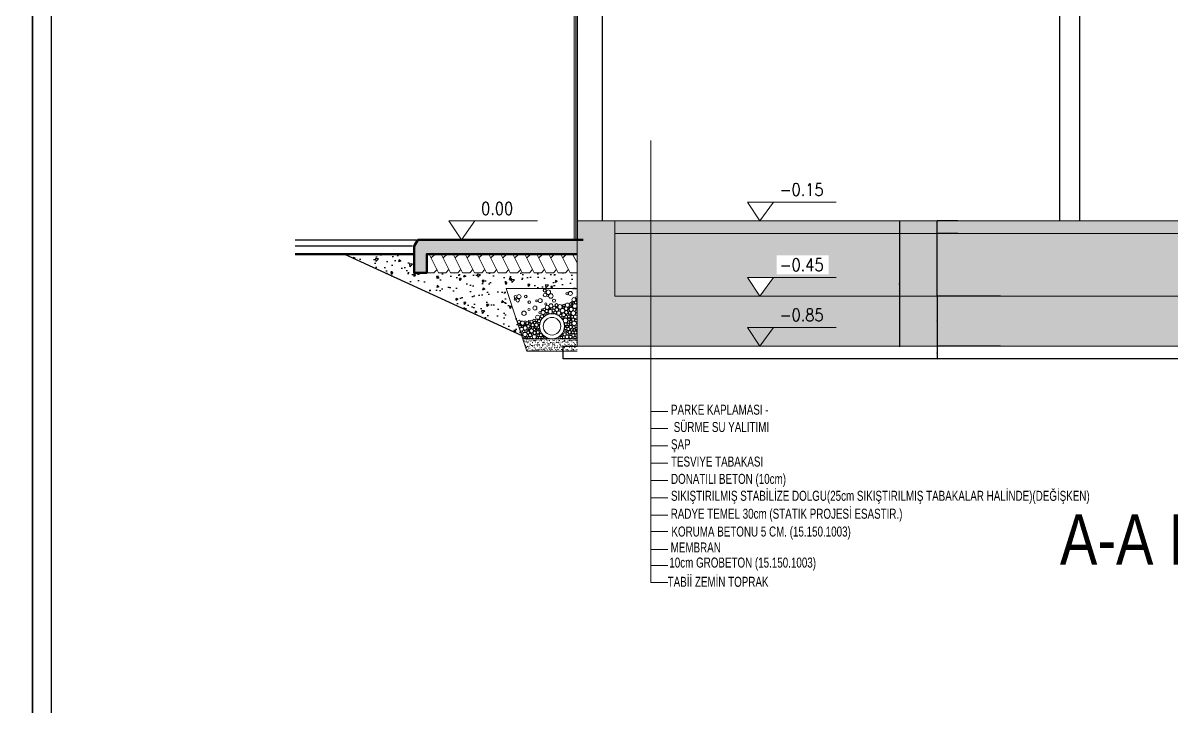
# Model space of a CAD drawing. Header units: centimetres. Extents: x -373760 to 14750, y -122502 to 29584.
# Drawn here: x -235869 to -226716, y -71465 to -66014 of the extents above; entities that cross this region are included whole.
import ezdxf
from ezdxf.enums import TextEntityAlignment as Align

# ---------------------------------------------------------------- set-up
doc = ezdxf.new("R2010")
doc.units = ezdxf.units.CM
doc.linetypes.add('DUZ', pattern=[0])
for name, color, linetype, lineweight in [('BB_Gorunus_020', 32, 'Continuous', 30), ('BB_Yazı_malzeme_DOSEME-Laminat', 7, 'Continuous', 15), ('BLOKAJ', 1, 'Continuous', 9), ('DETAIL2', 1, 'Continuous', 20), ('duvar', 10, 'Continuous', 25), ('gör6', 114, 'Continuous', 18), ('kolon tarama', 252, 'Continuous', 20), ('MAT_FND3', 2, 'Continuous', 30), ('MS KOLON', 1, 'Continuous', 50), ('MS SIVA', 6, 'Continuous', 20), ('MS YAZI', 7, 'DUZ', 15), ('REBAR2', 1, 'Continuous', 20), ('SOIL', 8, 'Continuous', 20), ('T', 8, 'Continuous', 13), ('TF', 252, 'Continuous', 15)]:
    doc.layers.add(name, color=color, linetype=linetype, lineweight=lineweight)
for name, color, linetype in [('CER', 4, 'Continuous'), ('K', 1, 'Continuous'), ('LCAD_CEILING', 2, 'Continuous'), ('Tarama', 253, 'Continuous')]:
    doc.layers.add(name, color=color, linetype=linetype)
doc.styles.add('ARC-01', font='arial.ttf')
doc.styles.add('dddddddddd', font='arial.ttf')
doc.styles.get("Standard").update_dxf_attribs({"font": 'arial.ttf'})
doc.styles.add('stastyle', font='')
doc.styles.add('YAZI', font='arial.ttf', dxfattribs={"height": 34})
doc.styles.get('stastyle').set_extended_font_data('RomanSTA')
doc.dimstyles.new('1 VE 2', dxfattribs={"dimscale": 0, "dimtxt": 6, "dimasz": 3, "dimexe": 0, "dimexo": 0, "dimgap": 2, "dimtad": 1, "dimdec": 0, "dimzin": 0, "dimdsep": 46, "dimtxsty": 'dddddddddd', "dimblk": 'OBLIQUE', "dimcen": 0, "dimdle": 3, "dimadec": 0, "dimazin": 0, "dimtfac": 1, "dimtdec": 0, "dimtix": 1, "dimtmove": 2, "dimatfit": 3, "dimldrblk": 'OBLIQUE', "dimfxl": 0, "dimtolj": 1, "dimtzin": 0, "dimarcsym": 0})
doc.dimstyles.new('aydın ölçü', dxfattribs={"dimtxt": 10, "dimasz": 2.5, "dimexe": 5, "dimexo": 5, "dimtad": 1, "dimdec": 0, "dimtxsty": 'Standard', "dimblk": 'ARCHTICK', "dimcen": 2.5, "dimse1": 1, "dimse2": 1, "dimadec": 0, "dimazin": 0, "dimtfac": 1, "dimtdec": 0, "dimtix": 1, "dimtmove": 0, "dimatfit": 3, "dimfxl": 5, "dimfxlon": 1, "dimarcsym": 0})

# ---------------------------------------------------------------- blocks, each defined once
blk = doc.blocks.new('_ArchTick')
at = {"color": 0, "linetype": 'ByBlock', "const_width": 0.15}
blk.add_lwpolyline([(-0.5, -0.5), (0.5, 0.5)], dxfattribs=at)
blk = doc.blocks.new('*D505')
at = {"layer": 'Defpoints', "color": 0, "transparency": 16777216}
for p in [(-227386, -64094.1), (-227604.6, -67594.1), (-227604.6, -67594.1)]:
    blk.add_point(p, dxfattribs=at)
at = {"layer": 'gör6', "color": 0, "lineweight": -2, "transparency": 16777216}
blk.add_line((-227604.6, -64094.1), (-227604.6, -67594.1), dxfattribs=at)
at = {"layer": 'gör6', "color": 0, "lineweight": -2, "transparency": 16777216, "xscale": 2.5, "yscale": 2.5, "zscale": 2.5}
for p, rotation in [((-227604.6, -64094.1), 90), ((-227604.6, -67594.1), 270)]:
    blk.add_blockref('_ArchTick', p, dxfattribs=dict(at, rotation=rotation))
at = {"layer": 'gör6', "color": 0, "transparency": 16777216, "insert": (-227610.4, -65844.1), "char_height": 10, "attachment_point": 5, "rotation": 90}
blk.add_mtext('3500', dxfattribs=at)
blk = doc.blocks.new('*D506')
at = {"layer": 'Defpoints', "color": 0, "transparency": 16777216}
for p in [(-227376.1, -63974.1), (-227445, -67594.1), (-227376.1, -67594.1)]:
    blk.add_point(p, dxfattribs=at)
at = {"layer": 'gör6', "color": 0, "lineweight": -2, "transparency": 16777216}
blk.add_line((-227445, -63974.1), (-227445, -67594.1), dxfattribs=at)
at = {"layer": 'gör6', "color": 0, "lineweight": -2, "transparency": 16777216, "xscale": 2.5, "yscale": 2.5, "zscale": 2.5}
for p, rotation in [((-227445, -63974.1), 90), ((-227445, -67594.1), 270)]:
    blk.add_blockref('_ArchTick', p, dxfattribs=dict(at, rotation=rotation))
at = {"layer": 'gör6', "color": 0, "transparency": 16777216, "insert": (-227450.7, -65784.1), "char_height": 10, "attachment_point": 5, "rotation": 90}
blk.add_mtext('3620', dxfattribs=at)
blk = doc.blocks.new('_Oblique')
at = {"color": 0, "linetype": 'ByBlock', "lineweight": -2}
blk.add_line((-0.5, -0.5), (0.5, 0.5), dxfattribs=at)
blk = doc.blocks.new('*D507')
at = {"layer": 'Defpoints', "color": 0, "linetype": 'Continuous', "transparency": 16777216}
for p in [(-228076.3, -68194.1), (-228579.3, -68594.1), (-228076.3, -68594.1)]:
    blk.add_point(p, dxfattribs=at)
at = {"layer": 'LCAD_CEILING', "color": 0, "linetype": 'Continuous', "lineweight": -2, "transparency": 16777216}
for p, q in [((-228579.3, -68191.1), (-228579.3, -68597.1)), ((-228076.3, -68194.1), (-228579.3, -68194.1)), ((-228076.3, -68594.1), (-228579.3, -68594.1))]:
    blk.add_line(p, q, dxfattribs=at)
at = {"layer": 'LCAD_CEILING', "color": 0, "linetype": 'Continuous', "lineweight": -2, "transparency": 16777216, "xscale": 3, "yscale": 3, "zscale": 3}
for p, rotation in [((-228579.3, -68194.1), 90), ((-228579.3, -68594.1), 270)]:
    blk.add_blockref('_Oblique', p, dxfattribs=dict(at, rotation=rotation))
at = {"layer": 'LCAD_CEILING', "color": 0, "linetype": 'Continuous', "lineweight": -2, "transparency": 16777216, "insert": (-228584.4, -68394.1), "char_height": 6, "attachment_point": 5, "rotation": 90, "style": 'dddddddddd'}
blk.add_mtext('\\A1;400', dxfattribs=at)
blk = doc.blocks.new('*D508')
at = {"layer": 'Defpoints', "color": 0, "linetype": 'Continuous', "transparency": 16777216}
for p in [(-228579.3, -67694.1), (-228414.2, -67694.1), (-228076.3, -68194.1)]:
    blk.add_point(p, dxfattribs=at)
at = {"layer": 'LCAD_CEILING', "color": 0, "linetype": 'Continuous', "lineweight": -2, "transparency": 16777216}
for p, q in [((-228579.3, -68197.1), (-228579.3, -67691.1)), ((-228414.2, -67694.1), (-228579.3, -67694.1)), ((-228076.3, -68194.1), (-228579.3, -68194.1))]:
    blk.add_line(p, q, dxfattribs=at)
at = {"layer": 'LCAD_CEILING', "color": 0, "linetype": 'Continuous', "lineweight": -2, "transparency": 16777216, "xscale": 3, "yscale": 3, "zscale": 3}
for p, rotation in [((-228579.3, -67694.1), 90), ((-228579.3, -68194.1), 270)]:
    blk.add_blockref('_Oblique', p, dxfattribs=dict(at, rotation=rotation))
at = {"layer": 'LCAD_CEILING', "color": 0, "linetype": 'Continuous', "lineweight": -2, "transparency": 16777216, "insert": (-228584.4, -67944.1), "char_height": 6, "attachment_point": 5, "rotation": 90, "style": 'dddddddddd'}
blk.add_mtext('\\A1;500', dxfattribs=at)
blk = doc.blocks.new('*D509')
at = {"layer": 'Defpoints', "color": 0, "linetype": 'Continuous', "transparency": 16777216}
for p in [(-228579.3, -67594.1), (-228414.2, -67594.1), (-228414.2, -67694.1)]:
    blk.add_point(p, dxfattribs=at)
at = {"layer": 'LCAD_CEILING', "color": 0, "linetype": 'Continuous', "lineweight": -2, "transparency": 16777216}
for p, q in [((-228579.3, -67697.1), (-228579.3, -67591.1)), ((-228414.2, -67594.1), (-228579.3, -67594.1)), ((-228414.2, -67694.1), (-228579.3, -67694.1))]:
    blk.add_line(p, q, dxfattribs=at)
at = {"layer": 'LCAD_CEILING', "color": 0, "linetype": 'Continuous', "lineweight": -2, "transparency": 16777216, "xscale": 3, "yscale": 3, "zscale": 3}
for p, rotation in [((-228579.3, -67594.1), 90), ((-228579.3, -67694.1), 270)]:
    blk.add_blockref('_Oblique', p, dxfattribs=dict(at, rotation=rotation))
at = {"layer": 'LCAD_CEILING', "color": 0, "linetype": 'Continuous', "lineweight": -2, "transparency": 16777216, "insert": (-228584.4, -67644.1), "char_height": 6, "attachment_point": 5, "rotation": 90, "style": 'dddddddddd'}
blk.add_mtext('\\A1;100', dxfattribs=at)
blk = doc.blocks.new('*D510')
at = {"layer": 'Defpoints', "color": 0, "linetype": 'Continuous', "transparency": 16777216}
for p in [(-228879.8, -67594.1), (-228879.8, -68594.1), (-228879.8, -68594.1)]:
    blk.add_point(p, dxfattribs=at)
at = {"layer": 'MAT_FND3', "color": 0, "linetype": 'Continuous', "lineweight": -2, "transparency": 16777216}
blk.add_line((-228879.8, -67591.1), (-228879.8, -68597.1), dxfattribs=at)
at = {"layer": 'MAT_FND3', "color": 0, "linetype": 'Continuous', "lineweight": -2, "transparency": 16777216, "xscale": 3, "yscale": 3, "zscale": 3}
for p, rotation in [((-228879.8, -67594.1), 90), ((-228879.8, -68594.1), 270)]:
    blk.add_blockref('_Oblique', p, dxfattribs=dict(at, rotation=rotation))
at = {"layer": 'MAT_FND3', "color": 0, "linetype": 'Continuous', "lineweight": -2, "transparency": 16777216, "insert": (-228884.8, -68094.1), "char_height": 6, "attachment_point": 5, "rotation": 90, "style": 'dddddddddd'}
blk.add_mtext('\\A1;1000', dxfattribs=at)
blk = doc.blocks.new('*D516')
at = {"layer": 'Defpoints', "color": 0, "linetype": 'Continuous', "transparency": 16777216}
for p in [(-228076.3, -68594.1), (-228579.3, -68694.1), (-228484.4, -68694.1)]:
    blk.add_point(p, dxfattribs=at)
at = {"layer": 'LCAD_CEILING', "color": 0, "linetype": 'Continuous', "lineweight": -2, "transparency": 16777216}
for p, q in [((-228579.3, -68591.1), (-228579.3, -68697.1)), ((-228076.3, -68594.1), (-228579.3, -68594.1)), ((-228484.4, -68694.1), (-228579.3, -68694.1))]:
    blk.add_line(p, q, dxfattribs=at)
at = {"layer": 'LCAD_CEILING', "color": 0, "linetype": 'Continuous', "lineweight": -2, "transparency": 16777216, "xscale": 3, "yscale": 3, "zscale": 3}
for p, rotation in [((-228579.3, -68594.1), 90), ((-228579.3, -68694.1), 270)]:
    blk.add_blockref('_Oblique', p, dxfattribs=dict(at, rotation=rotation))
at = {"layer": 'LCAD_CEILING', "color": 0, "linetype": 'Continuous', "lineweight": -2, "transparency": 16777216, "insert": (-228584.4, -68644.1), "char_height": 6, "attachment_point": 5, "rotation": 90, "style": 'dddddddddd'}
blk.add_mtext('\\A1;100', dxfattribs=at)
blk = doc.blocks.new('DRE')
at = {"layer": 'T'}
h = blk.add_hatch(dxfattribs=at)
h.set_pattern_fill('AR-SAND', color=256, scale=1.5, style=0)
h.set_pattern_definition([(37.5, (-27931.5247, -2792.8838), (-0.09449004, 2.89023565), [0, -2.28, 0, -2.55, 0, -2.4375]), (7.5, (-27931.5247, -2792.8838), (2.65466506, 4.2332191), [0, -1.23, 0, -2.055, 0, -0.7875]), (327.5, (-27933.3697, -2792.8838), (4.6712128, 0.00848858), [0, -0.75, 0, -2.7, 0, -3.525]), (317.5, (-27933.3697, -2792.8838), (4.5091899, 1.31651335), [0, -0.375, 0, -1.77, 0, -2.025])])
h.paths.add_polyline_path([(0, 0), (0, 10), (-43.29, 10), (-40, 0)])
for p, q in [((-56.45, 50), (-40, 0)), ((0, 50), (-56.45, 50)), ((-43.29, 10), (0, 10)), ((0, 0), (-40, 0)), ((0, 0), (-10, 0))]:
    blk.add_line(p, q, dxfattribs=at)
for centre, radius in [((-25.54, 44.87), 1.43), ((-25.7, 48.52), 1.25), ((-22.96, 47.14), 1.78), ((-20.96, 44.1), 1.78), ((-8.05, 45.96), 0.892), ((-5.33, 46.16), 1.61), ((-49.53, 41.59), 0.714), ((-49.03, 43.38), 1.07), ((-47.36, 40.7), 1.43), ((-46.33, 43.64), 1.61), ((-40.97, 43.81), 1.07), ((-38.12, 39.18), 1.07), ((-32.14, 40.24), 0.892), ((-29.42, 40.44), 1.61), ((-24.92, 37.75), 0.892), ((-23.82, 35.09), 1.61), ((-23.43, 44.49), 0.714), ((-20.83, 36.29), 1.61), ((-18.49, 40.42), 1.25), ((-16.38, 36.82), 1.25), ((-13.64, 35.44), 1.78), ((-10.44, 36.66), 1.07), ((-7.74, 36.92), 1.61), ((-5.12, 37.78), 1.07), ((-4.32, 36.13), 0.714), ((-4.03, 39.27), 0.714), ((-2.55, 41.25), 1.61), ((-3.72, 37.25), 0.432), ((-1.86, 36.07), 1.78), ((-2.87, 38.47), 0.714), ((-1.12, 38.94), 1.07), ((-0.7, 42.75), 0.714), ((-0.52, 40.38), 0.432), ((-0.5, 41.37), 0.432), ((-42.38, 30.35), 1.78), ((-38.42, 33.33), 0.892), ((-33.66, 34.54), 1.61), ((-31.43, 27.14), 1.61), ((-29.55, 30.8), 0.892), ((-20, 20), 10), ((-28.04, 27.96), 1.25), ((-27.2, 31), 1.61), ((-27.95, 33.12), 0.714), ((-26.04, 33.46), 0.892), ((-26.18, 28.81), 0.714), ((-24.9, 29.85), 0.892), ((-24.24, 32.19), 1.25), ((-23.32, 30.3), 0.714), ((-22.78, 33.36), 0.432), ((-21.39, 31.61), 1.61), ((-21.58, 34.04), 0.714), ((-20.15, 33.85), 0.714), ((-19.21, 30.68), 0.714), ((-18.76, 32.49), 1.07), ((-18.29, 34.85), 1.25), ((-17.4, 30.88), 1.07), ((-16.21, 33.17), 1.43), ((-16.26, 35.14), 0.432), ((-14.67, 30.49), 1.61), ((-14.11, 32.79), 0.714), ((-13.08, 28.48), 0.892), ((-11.64, 32.4), 1.78), ((-12.57, 30), 0.432), ((-11.94, 27.26), 0.714), ((-10.67, 29.17), 1.43), ((-10.93, 34.87), 0.714), ((-10.5, 26.89), 0.714), ((-8.76, 33.98), 1.43), ((-8.56, 31.06), 1.43), ((-8.79, 27.5), 1.07), ((-8.79, 29.11), 0.432), ((-7.63, 29.07), 0.714), ((-6.52, 27.72), 1.07), ((-6.79, 32.29), 0.714), ((-6.73, 34.79), 0.714), ((-6.89, 33.66), 0.432), ((-5.94, 30.62), 1.07), ((-5.63, 35.6), 0.714), ((-4.7, 33.42), 1.61), ((-5.14, 28.99), 0.714), ((-3.95, 27.57), 1.07), ((-2.98, 30.4), 1.78), ((-2.05, 33.17), 1.07), ((-1.38, 27.51), 1.43), ((-0.73, 32.02), 0.714), ((-0.68, 29.6), 0.714), ((-0.67, 30.83), 0.432), ((-0.52, 33.29), 0.432), ((-0.5, 34.27), 0.432), ((-46.29, 23.48), 1.25), ((-46.26, 21.16), 0.714), ((-45.51, 19.67), 0.892), ((-45.48, 21.98), 0.432), ((-44.27, 17.62), 1.43), ((-45.03, 21.21), 0.432), ((-43.57, 22.52), 1.61), ((-44.45, 20.57), 0.432), ((-43.42, 19.75), 0.714), ((-41.38, 18.59), 1.61), ((-42.4, 20.44), 0.432), ((-41.53, 21.23), 0.714), ((-41.37, 23.54), 0.714), ((-41.51, 22.4), 0.432), ((-39.79, 22.42), 1.25), ((-40.53, 20.63), 0.432), ((-38.83, 19.88), 1.25), ((-38.37, 23.8), 0.714), ((-38.08, 18.01), 0.714), ((-37.66, 21.73), 0.892), ((-36.98, 18.87), 0.714), ((-36.38, 23.64), 1.25), ((-37.12, 20.12), 0.432), ((-35.39, 21.03), 1.43), ((-35.37, 18.69), 0.892), ((-34.44, 24.69), 0.892), ((-34.03, 17.51), 0.892), ((-33.86, 22.89), 0.892), ((-34, 19.19), 0.432), ((-32.43, 20.96), 1.43), ((-32.9, 18.81), 0.714), ((-32.51, 24.75), 0.892), ((-32.25, 23.14), 0.714), ((-31.75, 17.73), 0.714), ((-30.91, 19.21), 0.892), ((-30.46, 24.09), 1.25), ((-30.52, 21.98), 0.714), ((-30.43, 20.57), 0.432), ((-29.2, 25.97), 0.892), ((-20, 20), 7), ((-11.35, 25.75), 0.432), ((-9.25, 24.59), 1.78), ((-9.07, 21.57), 1.07), ((-9.15, 18.25), 0.892), ((-9.36, 19.66), 0.432), ((-7.93, 19.75), 0.892), ((-6.95, 17.73), 1.25), ((-7.72, 26.28), 0.432), ((-7.04, 21.54), 0.892), ((-6.89, 23.35), 0.892), ((-6.45, 25.46), 1.07), ((-6.58, 20.21), 0.432), ((-5.05, 19.35), 1.25), ((-5.16, 21.76), 1.07), ((-5, 23.8), 0.892), ((-5.38, 26.73), 0.432), ((-4.85, 25.22), 0.432), ((-4.55, 26.28), 0.432), ((-3.13, 25.31), 1.25), ((-2.37, 22.25), 1.78), ((-2.69, 19.19), 1.07), ((-0.95, 20.08), 0.892), ((-0.88, 24.62), 0.892), ((-0.75, 18.27), 0.714), ((-43.79, 14.67), 0.892), ((-43.65, 13.1), 0.432), ((-42.98, 11.53), 0.714), ((-42.51, 15.93), 0.892), ((-41.55, 13.51), 1.61), ((-41.71, 10.88), 0.714), ((-40.83, 16.11), 0.892), ((-40.22, 10.92), 0.714), ((-39.54, 12.31), 0.714), ((-38.98, 15.04), 1.25), ((-39.46, 17.05), 0.714), ((-38.45, 10.95), 0.892), ((-37.55, 13.01), 1.25), ((-38.32, 16.79), 0.432), ((-36.3, 16.31), 1.61), ((-36.49, 11.03), 0.892), ((-35.61, 13.66), 0.714), ((-34.13, 11.63), 1.61), ((-33.82, 14.77), 1.25), ((-32.76, 16.51), 0.714), ((-32.49, 13.46), 0.714), ((-31.32, 15.11), 1.25), ((-31.61, 10.92), 0.714), ((-31.05, 12.63), 0.892), ((-30.32, 17.05), 0.714), ((-29.84, 10.95), 0.892), ((-28.94, 13.01), 1.25), ((-29.4, 14.95), 0.714), ((-27.88, 11.03), 0.892), ((-27.1, 12.36), 0.432), ((-26.57, 11.37), 0.432), ((-25.56, 10.78), 0.714), ((-24.38, 10.5), 0.432), ((-14.28, 10.72), 0.714), ((-12.56, 11.05), 0.892), ((-11.96, 12.7), 0.714), ((-10.51, 11.21), 1.07), ((-9.86, 13.59), 1.25), ((-9.68, 16.21), 1.07), ((-8.05, 11.52), 1.43), ((-7.8, 14.05), 0.892), ((-7.81, 15.7), 0.714), ((-6.4, 13.17), 0.714), ((-5.86, 15.29), 1.25), ((-5.29, 11.36), 1.25), ((-4.91, 13.45), 0.714), ((-4.27, 17.03), 0.892), ((-3.44, 15.13), 1.07), ((-2.99, 12.79), 1.25), ((-3.3, 10.72), 0.714), ((-2.22, 17.03), 1.07), ((-1.58, 11.05), 0.892), ((-1.2, 15.06), 1.07), ((-0.83, 12.88), 0.892), ((-0.55, 16.61), 0.432)]:
    blk.add_circle(centre, radius, dxfattribs=at)

msp = doc.modelspace()

# ---------------------------------------------------------------- hatches: boundary and pattern name
at = {"layer": 'kolon tarama'}
h = msp.add_hatch(color=256, dxfattribs=at)
h.paths.add_polyline_path([(-232200.95, -67744.08), (-231450.95, -67744.08), (-231450.95, -67858.07), (-232200.95, -67858.07)])
h.paths.add_polyline_path([(-232749.69, -67794.08), (-232719.69, -67744.08), (-232200.95, -67744.08), (-232200.95, -67858.07), (-232649.69, -67858.07), (-232649.69, -68007.04), (-232650.95, -68007.04), (-232749.69, -68008.07)])
msp.add_hatch(color=256, dxfattribs=at).paths.add_polyline_path([(-232649.69, -67744.08), (-232719.69, -67744.08), (-232749.69, -67794.08), (-232749.69, -68008.07), (-232649.69, -68008.07)])
at = {"layer": 'SOIL'}
h = msp.add_hatch(dxfattribs=at)
h.set_pattern_fill('ANSI36', color=256, scale=500)
h.set_pattern_definition([(45, (-203642.96, -19643.96), (33.14563, 121.53398), [156.25, -31.25, 0, -31.25])])
h.paths.add_polyline_path([(-226550.95, -68194.08), (-221250.56, -68194.08), (-221250.56, -67594.08), (-220950.95, -67594.08), (-220950.95, -68594.08), (-231450.95, -68594.08), (-231450.95, -68194.08), (-231450.95, -67594.08), (-231150.95, -67594.08), (-231150.95, -68194.08), (-226850.95, -68194.08), (-226850.95, -68194.08), (-226550.95, -68194.08)])
h = msp.add_hatch(dxfattribs=at)
h.set_pattern_fill('ANSI36', color=256, scale=10)
h.set_pattern_definition([(45, (-273498.8, 23703.164), (16.83798, 61.739261), [79.375, -15.875, 0, -15.875])])
h.paths.add_polyline_path([(-224060.54, -67594.08), (-230863.12, -67594.08), (-230863.12, -67694.08), (-224060.54, -67694.08)])
h.paths.add_polyline_path([(-230863.12, -67594.08), (-231150.95, -67594.08), (-231150.95, -67694.08), (-230863.12, -67694.08)])
h.paths.add_polyline_path([(-221250.56, -67594.08), (-224060.54, -67594.08), (-224060.54, -67694.08), (-221250.56, -67694.08)])
h = msp.add_hatch(dxfattribs=at)
h.set_pattern_fill('AR-CONC', color=256, scale=50)
h.set_pattern_definition([(50, (-163619.88, -19643.96), (358.6301, -31.3761), [37.5, -412.5]), (355, (-163619.88, -19643.96), (-69.3757, 376.096), [30, -330]), (100.45144, (-163590, -19646.57), (289.2544, 344.72), [31.8701, -350.571]), (46.1842, (-163619.9, -19543.96), (533.6207, -82.7596), [56.25, -618.75]), (96.6356, (-163575.4, -19550.85), (467.331, 487.0593), [47.805, -525.857]), (351.1842, (-163619.9, -19543.96), (467.331, 487.0593), [45, -495]), (21, (-163569.88, -19568.96), (298.4535, -201.3094), [37.5, -412.5]), (326, (-163569.88, -19568.96), (121.6577, 362.575), [30, -330]), (71.45144, (-163545, -19585.73), (420.1112, 161.2656), [31.8701, -350.571]), (37.5, (-163619.88, -19643.96), (6.07993, 166.44693), [0, -326, 0, -335, 0, -331.25]), (7.5, (-163619.88, -19643.96), (131.53477, 197.20586), [0, -191, 0, -318.5, 0, -126.25]), (327.5, (-163731.38, -19643.96), (266.91122, -11.27744), [0, -125, 0, -390, 0, -517.5]), (317.5, (-163781.38, -19643.96), (291.5931, 50.0525), [0, -162.5, 0, -259, 0, -367.5])])
h.paths.add_polyline_path([(-229992.7, -68194.08), (-229885.56, -68044.08), (-230092.7, -68044.08), (-229992.7, -68194.08), (-231150.95, -68194.08), (-231150.95, -67694.08), (-226850.95, -67694.08), (-226850.95, -68194.08)])
h.paths.add_polyline_path([(-226550.95, -68194.08), (-226850.95, -68194.08), (-226850.95, -67694.08), (-226250.95, -67694.08), (-226250.95, -68194.08)])
h.paths.add_polyline_path([(-226250.95, -68194.08), (-226250.95, -67694.08), (-222749.25, -67694.08), (-222749.25, -68194.08), (-223155.1, -68194.08), (-223055.1, -68044.08), (-223262.25, -68044.08), (-223155.1, -68194.08)])
h.paths.add_polyline_path([(-222749.25, -68194.08), (-222749.25, -67694.08), (-221250.56, -67694.08), (-221250.56, -68194.08)])
h.paths.add_polyline_path([(-229446.27, -68019.08), (-229860.56, -68019.08), (-229860.56, -67869.08), (-229446.27, -67869.08)], flags=16)
h.paths.add_polyline_path([(-223287.25, -68019.08), (-223701.53, -68019.08), (-223701.53, -67869.08), (-223287.25, -67869.08)], flags=16)
at = {"layer": 'Tarama', "ltscale": 0.25}
h = msp.add_hatch(dxfattribs=at)
h.set_pattern_fill('AR-CONC', color=252, angle=180, style=0)
h.set_pattern_definition([(230, (-273498.8, 23703.16), (-182.18467, 15.93909), [19.05, -209.55]), (175, (-273498.8, 23703.16), (35.24342, -191.05685), [15.24, -167.6406]), (280.45144, (-273513.98, 23704.5), (-146.94125, -175.11775), [16.19, -178.09024]), (226.1842, (-273498.8, 23652.36), (-271.07904, 42.04233), [28.575, -314.325]), (276.63556, (-273521.4, 23655.87), (-237.4041, -247.4261), [24.285, -267.1356]), (171.18415, (-273498.8, 23652.36), (-237.4041, -247.4261), [22.86, -251.4597]), (201, (-273524.2, 23665.06), (-151.6144, 102.2652), [19.05, -209.55]), (146, (-273524.2, 23665.06), (-61.80203, -184.18797), [15.24, -167.64]), (251.45144, (-273536.83, 23673.59), (-213.41642, -81.92277), [16.19, -178.08994]), (217.5, (-273498.8, 23703.164), (-3.088603, -84.55504), [0, -165.608, 0, -170.18, 0, -168.275]), (187.5, (-273498.8, 23703.16), (-66.81966, -100.180575), [0, -97.028, 0, -161.798, 0, -64.135]), (147.5, (-273442.16, 23703.164), (-135.590595, 5.728744), [0, -63.5, 0, -198.12, 0, -262.89]), (137.5, (-273416.76, 23703.16), (-148.12918, -25.42649), [0, -82.55, 0, -131.572, 0, -186.69])])
h.paths.add_polyline_path([(-232015.42, -68134.08), (-231450.95, -68134.08), (-231450.95, -68007.04), (-231507.17, -68007.04), (-231519.34, -67982.69), (-231543.69, -68007.04), (-231602.49, -68007.04), (-231614.66, -67982.69), (-231639, -68007.04), (-231697.8, -68007.04), (-231709.97, -67982.69), (-231734.31, -68007.04), (-231793.11, -68007.04), (-231805.29, -67982.69), (-231829.63, -68007.04), (-231888.43, -68007.04), (-231900.6, -67982.69), (-231924.94, -68007.04), (-231983.74, -68007.04), (-231995.92, -67982.69), (-232020.26, -68007.04), (-232079.06, -68007.04), (-232091.23, -67982.69), (-232115.57, -68007.04), (-232174.37, -68007.04), (-232186.54, -67982.69), (-232210.89, -68007.04), (-232269.69, -68007.04), (-232281.86, -67982.69), (-232306.2, -68007.04), (-232365, -68007.04), (-232377.17, -67982.69), (-232401.52, -68007.04), (-232460.32, -68007.04), (-232472.49, -67982.69), (-232496.83, -68007.04), (-232555.63, -68007.04), (-232567.8, -67982.69), (-232592.15, -68007.04), (-232649.69, -68007.04), (-232649.69, -68008.07), (-232749.69, -68008.07), (-232749.69, -67858.07), (-233305.88, -67858.07), (-231892.5, -68507.75)])

# ---------------------------------------------------------------- linework, layer by layer
at = {"layer": 'BB_Gorunus_020'}
msp.add_line((-233697.7, -67744.08), (-232736.1, -67744.08), dxfattribs=at)
msp.add_lwpolyline([(-232763.47, -67794.08), (-233697.7, -67794.08)], dxfattribs=at)
at = {"layer": 'BB_Yazı_malzeme_DOSEME-Laminat'}
for p, q in [((-230863.12, -70478.11), (-230863.12, -66952.97)), ((-230863.01, -69113.34), (-230728.01, -69113.35)), ((-230863.02, -69251.29), (-230728.02, -69251.3)), ((-230863.03, -69389.24), (-230728.03, -69389.25)), ((-230863.04, -69527.2), (-230728.04, -69527.21)), ((-230863.05, -69665.15), (-230728.05, -69665.16)), ((-230863.06, -69803.11), (-230728.06, -69803.12)), ((-230863.08, -69941.06), (-230728.08, -69941.07)), ((-230863.09, -70073.11), (-230728.09, -70073.12)), ((-230863.1, -70214.9), (-230728.1, -70214.91)), ((-230863.11, -70343.11), (-230728.11, -70343.12)), ((-230863.12, -70478.11), (-230728.12, -70478.12))]:
    msp.add_line(p, q, dxfattribs=at)
at = {"layer": 'BLOKAJ'}
for p, q in [((-232630.11, -67858.07), (-232555.63, -68007.04)), ((-232583.07, -67858.07), (-232614.43, -67889.44)), ((-232534.8, -67858.07), (-232460.32, -68007.04)), ((-232487.75, -67858.07), (-232519.12, -67889.44)), ((-232439.48, -67858.07), (-232365, -68007.04)), ((-232392.44, -67858.07), (-232423.8, -67889.44)), ((-232344.17, -67858.07), (-232269.69, -68007.04)), ((-232297.12, -67858.07), (-232328.49, -67889.44)), ((-232248.86, -67858.07), (-232174.37, -68007.04)), ((-232248.86, -67858.07), (-232174.37, -68007.04)), ((-232201.81, -67858.07), (-232233.17, -67889.44)), ((-232153.54, -67858.07), (-232079.06, -68007.04)), ((-232153.54, -67858.07), (-232079.06, -68007.04)), ((-232106.49, -67858.07), (-232137.86, -67889.44)), ((-232058.23, -67858.07), (-231983.74, -68007.04)), ((-232058.23, -67858.07), (-231983.74, -68007.04)), ((-232011.18, -67858.07), (-232042.54, -67889.44)), ((-231962.91, -67858.07), (-231888.43, -68007.04)), ((-231962.91, -67858.07), (-231888.43, -68007.04)), ((-231915.87, -67858.07), (-231947.23, -67889.44)), ((-231867.6, -67858.07), (-231793.11, -68007.04)), ((-231867.6, -67858.07), (-231793.11, -68007.04)), ((-231820.55, -67858.07), (-231851.91, -67889.44)), ((-231772.28, -67858.07), (-231697.8, -68007.04)), ((-231772.28, -67858.07), (-231697.8, -68007.04)), ((-231725.24, -67858.07), (-231756.6, -67889.44)), ((-231676.97, -67858.07), (-231602.49, -68007.04)), ((-231676.97, -67858.07), (-231602.49, -68007.04)), ((-231629.92, -67858.07), (-231661.29, -67889.44)), ((-231581.65, -67858.07), (-231507.17, -68007.04)), ((-231581.65, -67858.07), (-231507.17, -68007.04)), ((-231534.61, -67858.07), (-231565.97, -67889.44)), ((-231486.34, -67858.07), (-231450.95, -67928.85)), ((-232592.15, -68007.04), (-232650.95, -68007.04)), ((-232592.15, -68007.04), (-232567.8, -67982.69)), ((-232496.83, -68007.04), (-232555.63, -68007.04)), ((-232496.83, -68007.04), (-232472.49, -67982.69)), ((-232401.52, -68007.04), (-232460.32, -68007.04)), ((-232401.52, -68007.04), (-232377.17, -67982.69)), ((-232306.2, -68007.04), (-232365, -68007.04)), ((-232306.2, -68007.04), (-232281.86, -67982.69)), ((-232210.89, -68007.04), (-232269.69, -68007.04)), ((-232210.89, -68007.04), (-232186.54, -67982.69)), ((-232115.57, -68007.04), (-232174.37, -68007.04)), ((-232115.57, -68007.04), (-232091.23, -67982.69)), ((-232020.26, -68007.04), (-232079.06, -68007.04)), ((-232020.26, -68007.04), (-231995.92, -67982.69)), ((-231924.94, -68007.04), (-231983.74, -68007.04)), ((-231924.94, -68007.04), (-231900.6, -67982.69)), ((-231829.63, -68007.04), (-231888.43, -68007.04)), ((-231829.63, -68007.04), (-231805.29, -67982.69)), ((-231734.31, -68007.04), (-231793.11, -68007.04)), ((-231734.31, -68007.04), (-231709.97, -67982.69)), ((-231639, -68007.04), (-231697.8, -68007.04)), ((-231639, -68007.04), (-231614.66, -67982.69)), ((-231543.69, -68007.04), (-231602.49, -68007.04)), ((-231543.69, -68007.04), (-231519.34, -67982.69)), ((-231448.37, -68007.04), (-231507.17, -68007.04))]:
    msp.add_line(p, q, dxfattribs=at)
at = {"layer": 'CER', "color": 2}
for points in [[(-255735.58, -86588.86), (-235794.05, -86588.86), (-235794.05, -56588.86), (-255735.58, -56588.86)], [(-235794.05, -86588.86), (-215852.52, -86588.86), (-215852.52, -56588.86), (-235794.05, -56588.86)], [(-235644.05, -86438.86), (-216002.52, -86438.86), (-216002.52, -56738.86), (-235644.05, -56738.86)]]:
    msp.add_lwpolyline(points, close=True, dxfattribs=at)
at = {"layer": 'DETAIL2', "color": 1}
for p, q in [((-229692.7, -67444.08), (-230092.7, -67444.08)), ((-230092.7, -67444.08), (-229992.7, -67594.08)), ((-229885.56, -67444.08), (-229992.7, -67594.08)), ((-229885.56, -67444.08), (-229385.56, -67444.08)), ((-232073.17, -67594.08), (-232473.17, -67594.08)), ((-232473.17, -67594.08), (-232373.17, -67744.08)), ((-232266.03, -67594.08), (-232373.17, -67744.08)), ((-232266.03, -67594.08), (-231766.03, -67594.08)), ((-229692.7, -68044.08), (-230092.7, -68044.08)), ((-230092.7, -68044.08), (-229992.7, -68194.08)), ((-229885.56, -68044.08), (-229992.7, -68194.08)), ((-229885.56, -68044.08), (-229385.56, -68044.08)), ((-229692.7, -68444.08), (-230092.7, -68444.08)), ((-230092.7, -68444.08), (-229992.7, -68594.08)), ((-229885.56, -68444.08), (-229992.7, -68594.08)), ((-229885.56, -68444.08), (-229385.56, -68444.08))]:
    msp.add_line(p, q, dxfattribs=at)
at = {"layer": 'duvar'}
for p, q in [((-231450.95, -63974.08), (-231450.95, -67594.08)), ((-231250.95, -64474.08), (-231250.95, -67594.08))]:
    msp.add_line(p, q, dxfattribs=at)
at = {"layer": 'K', "linetype": 'Continuous', "lineweight": 5}
msp.add_lwpolyline([(-231450.95, -68044.08), (-231450.95, -67744.08)], dxfattribs=at)
at = {"layer": 'MAT_FND3', "linetype": 'Continuous'}
msp.add_line((-231450.95, -67594.08), (-231450.95, -67744.08), dxfattribs=at)
msp.add_lwpolyline([(-220950.95, -68594.08), (-220850.95, -68594.08), (-220850.95, -68694.08), (-231562.69, -68694.08), (-231562.69, -68594.08), (-231450.95, -68594.08)], dxfattribs=at)
at = {"layer": 'MS KOLON'}
msp.add_line((-232750.95, -67858.07), (-233697.7, -67858.07), dxfattribs=at)
msp.add_lwpolyline([(-231450.95, -67858.07), (-232649.69, -67858.07), (-232649.69, -68008.07), (-232749.69, -68008.07), (-232749.69, -67794.08), (-232719.69, -67744.08), (-231401.99, -67744.08)], dxfattribs=at)
at = {"layer": 'MS SIVA'}
msp.add_line((-231473.45, -61204.08), (-231473.45, -67744.08), dxfattribs=at)
at = {"layer": 'MS SIVA', "color": 55}
msp.add_line((-231460.95, -61204.08), (-231460.95, -67744.08), dxfattribs=at)
at = {"layer": 'REBAR2', "color": 6}
for p, q in [((-231450.95, -67594.08), (-231450.95, -68194.08)), ((-231450.95, -67594.08), (-220950.95, -67594.08)), ((-231150.95, -67594.08), (-231450.95, -67594.08)), ((-231150.95, -67594.08), (-231150.95, -68194.08)), ((-231150.95, -67694.08), (-221250.56, -67694.08)), ((-231450.95, -68194.08), (-231450.95, -68194.08)), ((-231450.95, -68594.08), (-231450.95, -68194.08)), ((-231150.95, -68194.08), (-225950.95, -68194.08)), ((-231450.95, -68594.08), (-220950.95, -68594.08))]:
    msp.add_line(p, q, dxfattribs=at)
at = {"layer": 'Tarama', "ltscale": 0.25}
msp.add_line((-233305.88, -67858.07), (-231892.5, -68507.75), dxfattribs=at)

# ---------------------------------------------------------------- block references
at = {"layer": 'TF', "xscale": 10, "yscale": 10, "zscale": 10}
msp.add_blockref('DRE', (-231450.95, -68634.08), dxfattribs=at)

# ---------------------------------------------------------------- texts
at = {"layer": 'BB_Yazı_malzeme_DOSEME-Laminat', "style": 'ARC-01', "width": 0.7}
for s, p in [('PARKE KAPLAMASI -', (-230702.3, -69100.05)), (' SÜRME SU YALITIMI', (-230702.31, -69238.01)), ('ŞAP ', (-230702.32, -69375.96)), ('TESVIYE TABAKASI ', (-230702.33, -69513.92)), ('DONATILI BETON (10cm)', (-230702.34, -69651.87)), ('SIKIŞTIRILMIŞ STABİLİZE DOLGU(25cm SIKIŞTIRILMIŞ TABAKALAR HALİNDE)(DEĞİŞKEN)', (-230702.35, -69786.87))]:
    msp.add_text(s, height=80, rotation=359.995529, dxfattribs=at).set_placement(p, align=Align.MIDDLE_LEFT)
for s, p in [('RADYE TEMEL 30cm (STATIK PROJESİ ESASTIR.)', (-228857.15, -69930.1)), ('KORUMA BETONU 5 CM. (15.150.1003)', (-229268.63, -70072.19)), ('MEMBRAN ', (-230283.48, -70199.12)), ('10cm GROBETON (15.150.1003)', (-229546.08, -70319.81)), ('TABİİ ZEMİN TOPRAK', (-229924.84, -70473.19))]:
    msp.add_text(s, height=80, rotation=359.995529, dxfattribs=at).set_placement(p, align=Align.MIDDLE_RIGHT)
at = {"layer": 'DETAIL2', "color": 1, "style": 'stastyle', "width": 0.85}
for s, p in [('-0.15', (-229835.56, -67394.08)), ('0.00', (-232216.03, -67544.08)), ('-0.45', (-229835.56, -67994.08)), ('-0.85', (-229835.56, -68394.08))]:
    msp.add_text(s, height=100, dxfattribs=at).set_placement(p)
at = {"layer": 'MS YAZI', "style": 'YAZI', "width": 0.8}
msp.add_text('A-A KESİT: 1/50', height=400, dxfattribs=at).set_placement((-225961.56, -70136.1), align=Align.MIDDLE_CENTER)

# ---------------------------------------------------------------- dimensions: what is measured, and where the dimension line sits
at = {"layer": 'gör6'}
for base, p1, p2, picture, middle in [((-227444.96, -67594.08), (-227376.14, -63974.08), (-227376.14, -67594.08), '*D506', (-227450.7, -65784.08)), ((-227604.65, -67594.08), (-227386.03, -64094.08), (-227604.65, -67594.08), '*D505', (-227610.38, -65844.08))]:
    dim = msp.add_linear_dim(base=base, p1=p1, p2=p2, angle=90, dimstyle='aydın ölçü', dxfattribs=at)
    dim.commit()
    dim.dimension.update_dxf_attribs({"geometry": picture, "text_midpoint": middle})
at = {"layer": 'LCAD_CEILING', "color": 0, "linetype": 'Continuous', "lineweight": -2}
for base, p1, p2, picture, middle in [((-228579.32, -67594.08), (-228414.17, -67694.08), (-228414.17, -67594.08), '*D509', (-228584.38, -67644.08)), ((-228579.32, -67694.08), (-228076.32, -68194.08), (-228414.17, -67694.08), '*D508', (-228584.38, -67944.08)), ((-228579.32, -68594.08), (-228076.32, -68194.08), (-228076.32, -68594.08), '*D507', (-228584.38, -68394.08)), ((-228579.32, -68694.08), (-228076.32, -68594.08), (-228484.39, -68694.08), '*D516', (-228584.38, -68644.08))]:
    dim = msp.add_linear_dim(base=base, p1=p1, p2=p2, angle=270, dimstyle='1 VE 2', override={"dimscale": 1}, dxfattribs=at)
    dim.commit()
    dim.dimension.update_dxf_attribs({"geometry": picture, "text_midpoint": middle})
at = {"layer": 'MAT_FND3', "color": 0, "linetype": 'Continuous', "lineweight": -2}
dim = msp.add_linear_dim(base=(-228879.77, -68594.08), p1=(-228879.77, -67594.08), p2=(-228879.77, -68594.08), angle=270, dimstyle='1 VE 2', override={"dimscale": 1}, dxfattribs=at)
dim.commit()
dim.dimension.update_dxf_attribs({"geometry": '*D510', "text_midpoint": (-228884.84, -68094.08)})

doc.saveas('drawing.dxf')
